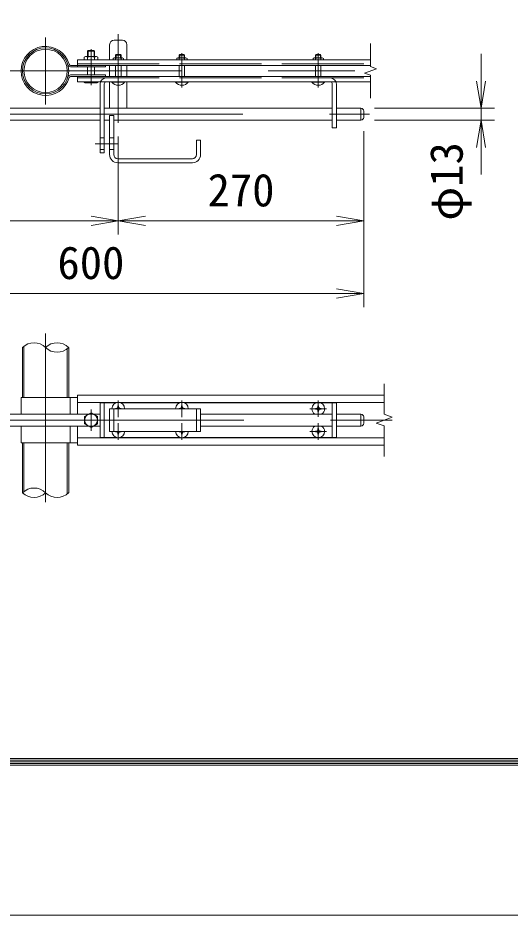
# Model space of a CAD drawing. Units: millimetres, scale not verified, with parts at other scales. Extents: x -6300 to 6300, y -4455 to 4455.
# Drawn here: x -2847 to -1764, y -4455 to -2479 of the extents above; entities that cross this region are included whole.
import ezdxf
from ezdxf.enums import TextEntityAlignment as Align

# ---------------------------------------------------------------- set-up
doc = ezdxf.new("R2010")
doc.units = ezdxf.units.MM
doc.header["$LTSCALE"] = 30
doc.linetypes.add('DASHED', pattern=[7.5, 6, -1.5])
doc.linetypes.add('USER1', pattern=[50.8, 31.75, -6.35, 6.35, -6.35])
for name, color, linetype, lineweight in [('0-1_D-TTL', 7, 'Continuous', 9), ('0-3_D-BMK', 2, 'USER1', 13), ('0-4_D-STR1', 1, 'Continuous', 18), ('0-5_D-STR3', 3, 'Continuous', 13), ('0-6_D-STR-DIM', 7, 'Continuous', 9), ('0-7_0', 7, 'Continuous', 9)]:
    doc.layers.add(name, color=color, linetype=linetype, lineweight=lineweight)
doc.styles.add('ＭＳ ゴシック', font='')
doc.styles.get('ＭＳ ゴシック').set_extended_font_data('MS Gothic')

# ---------------------------------------------------------------- blocks, each defined once
blk = doc.blocks.new('_Open')
at = {"layer": '0-7_0'}
blk.add_line((-30, 5), (0, 0), dxfattribs=at)
blk.add_lwpolyline([(-30, -5), (0, 0), (-30, 0)], dxfattribs=at)

msp = doc.modelspace()

# ---------------------------------------------------------------- linework, layer by layer
at = {"layer": '0-1_D-TTL', "color": 2, "lineweight": 18}
msp.add_lwpolyline([(-6300.14, 4455), (6299.86, 4455), (6299.86, -4455), (-6300.14, -4455)], close=True, dxfattribs=at)
at = {"layer": '0-1_D-TTL'}
for points in [[(-5895.14, 4125), (5894.86, 4125), (5894.86, -4125), (-5895.14, -4125)], [(-5891.39, 4121.25), (5891.11, 4121.25), (5891.11, -4121.25), (-5891.39, -4121.25)], [(-5887.64, 4117.5), (5887.36, 4117.5), (5887.36, -4117.5), (-5887.64, -4117.5)], [(-5883.89, 4113.75), (5883.61, 4113.75), (5883.61, -4113.75), (-5883.89, -4113.75)], [(-5880.14, 4110), (5879.86, 4110), (5879.86, -4110), (-5880.14, -4110)]]:
    msp.add_lwpolyline(points, close=True, dxfattribs=at)
at = {"layer": '0-3_D-BMK'}
for p, q in [((-2785.97, -2522.37), (-2785.97, -2669.6)), ((-2625.97, -2515.35), (-2625.97, -2710.38)), ((-2685.97, -2548.46), (-2685.97, -2627.16)), ((-2485.97, -2556.61), (-2485.97, -2632.73)), ((-2185.97, -2556.61), (-2185.97, -2632.73)), ((-3439.27, -2595.98), (-2050.78, -2595.98)), ((-3304.03, -2691.38), (-2072.88, -2691.38)), ((-2676.83, -2756.38), (-2626.54, -2756.38)), ((-2785.97, -3174.44), (-2785.97, -3545.6)), ((-2625.97, -3358.24), (-2625.97, -3321.98)), ((-2485.97, -3358.24), (-2485.97, -3321.98)), ((-2185.97, -3358.15), (-2185.97, -3321.89)), ((-2685.97, -3341.45), (-2685.97, -3388.6)), ((-2204.19, -3340.02), (-2167.93, -3340.02)), ((-3302.21, -3365.02), (-2023.31, -3365.02)), ((-2625.97, -3408.24), (-2625.97, -3371.98)), ((-2485.97, -3408.24), (-2485.97, -3371.98)), ((-2185.97, -3408.15), (-2185.97, -3371.89)), ((-2204.19, -3390.02), (-2167.93, -3390.02))]:
    msp.add_line(p, q, dxfattribs=at)
at = {"layer": '0-4_D-STR1'}
for p, q in [((-2836.77, -3205.02), (-2836.77, -3315.02)), ((-2735.17, -3205.02), (-2735.17, -3315.02)), ((-2836.77, -3415.02), (-2836.77, -3525.02)), ((-2836.77, -3415.02), (-2836.77, -3525.02)), ((-2735.17, -3415.02), (-2735.17, -3525.02))]:
    msp.add_line(p, q, dxfattribs=at)
at = {"layer": '0-4_D-STR1', "linetype": 'DASHED'}
for p, q in [((-2833.57, -3202.2), (-2833.57, -3315.02)), ((-2738.37, -3207.85), (-2738.37, -3315.02)), ((-2833.57, -3415.02), (-2833.57, -3522.2)), ((-2738.37, -3415.02), (-2738.37, -3527.85))]:
    msp.add_line(p, q, dxfattribs=at)
at = {"layer": '0-4_D-STR1'}
for radius in [50.8, 47.6]:
    msp.add_circle((-2785.97, -2595.98), radius, dxfattribs=at)
at = {"layer": '0-5_D-STR3'}
for p, q in [((-2634.97, -2528.38), (-2616.97, -2528.38)), ((-2644.97, -2538.38), (-2644.97, -2571.78)), ((-2606.97, -2538.38), (-2606.97, -2571.78)), ((-2700.97, -2565.98), (-2700.97, -2571.78)), ((-2697.81, -2564.38), (-2674.13, -2564.38)), ((-2692.62, -2551.38), (-2693.97, -2552.74)), ((-2693.97, -2564.38), (-2693.97, -2552.74)), ((-2693.97, -2552.74), (-2677.97, -2552.74)), ((-2693.97, -2571.78), (-2693.97, -2565.98)), ((-2692.62, -2551.38), (-2679.33, -2551.38)), ((-2692.62, -2564.38), (-2692.62, -2551.38)), ((-2679.33, -2564.38), (-2679.33, -2551.38)), ((-2677.97, -2552.74), (-2679.33, -2551.38)), ((-2677.97, -2564.38), (-2677.97, -2552.74)), ((-2677.97, -2571.78), (-2677.97, -2565.98)), ((-2670.97, -2565.98), (-2670.97, -2571.78)), ((-2630.89, -2560.18), (-2631.97, -2561.27)), ((-2631.97, -2567.38), (-2631.97, -2561.27)), ((-2631.97, -2561.27), (-2619.97, -2561.27)), ((-2630.89, -2567.38), (-2630.89, -2560.18)), ((-2630.89, -2560.18), (-2621.05, -2560.18)), ((-2630.89, -2560.18), (-2621.05, -2560.18)), ((-2621.05, -2567.38), (-2621.05, -2560.18)), ((-2621.05, -2560.18), (-2619.97, -2561.27)), ((-2619.97, -2567.38), (-2619.97, -2561.27)), ((-2490.89, -2560.18), (-2491.97, -2561.27)), ((-2491.97, -2561.27), (-2479.97, -2561.27)), ((-2491.97, -2567.38), (-2491.97, -2561.27)), ((-2490.89, -2560.18), (-2481.05, -2560.18)), ((-2490.89, -2567.38), (-2490.89, -2560.18)), ((-2481.05, -2567.38), (-2481.05, -2560.18)), ((-2479.97, -2567.38), (-2479.97, -2561.27)), ((-2190.89, -2560.18), (-2191.97, -2561.27)), ((-2190.89, -2567.38), (-2190.89, -2560.18)), ((-2190.89, -2560.18), (-2181.05, -2560.18)), ((-2190.89, -2560.18), (-2181.05, -2560.18)), ((-2181.05, -2567.38), (-2181.05, -2560.18)), ((-2181.05, -2560.18), (-2179.97, -2561.27)), ((-2179.97, -2567.38), (-2179.97, -2561.27)), ((-2730.88, -2583.78), (-2070.85, -2583.78)), ((-2730.88, -2586.98), (-2653.97, -2586.98)), ((-2715.97, -2571.78), (-2715.97, -2586.98)), ((-2715.97, -2571.78), (-2070.85, -2571.78)), ((-2693.97, -2604.98), (-2693.97, -2586.98)), ((-2677.97, -2604.98), (-2677.97, -2586.98)), ((-2653.97, -2583.78), (-2653.97, -2586.98)), ((-2644.97, -2583.78), (-2644.97, -2608.18)), ((-2637.47, -2568.58), (-2637.47, -2571.78)), ((-2631.97, -2571.78), (-2631.97, -2568.58)), ((-2631.97, -2608.18), (-2631.97, -2583.78)), ((-2619.97, -2571.78), (-2619.97, -2568.58)), ((-2619.97, -2608.18), (-2619.97, -2583.78)), ((-2614.47, -2568.58), (-2614.47, -2571.78)), ((-2606.97, -2583.78), (-2606.97, -2608.18)), ((-2497.47, -2568.58), (-2497.47, -2571.78)), ((-2491.97, -2571.78), (-2491.97, -2568.58)), ((-2491.97, -2608.18), (-2491.97, -2583.78)), ((-2479.97, -2571.78), (-2479.97, -2568.58)), ((-2479.97, -2608.18), (-2479.97, -2583.78)), ((-2474.47, -2568.58), (-2474.47, -2571.78)), ((-2197.47, -2568.58), (-2197.47, -2571.78)), ((-2191.97, -2571.78), (-2191.97, -2568.58)), ((-2191.97, -2608.18), (-2191.97, -2583.78)), ((-2179.97, -2571.78), (-2179.97, -2568.58)), ((-2179.97, -2608.18), (-2179.97, -2583.78)), ((-2174.47, -2568.58), (-2174.47, -2571.78)), ((-2730.88, -2604.98), (-2653.97, -2604.98)), ((-2653.97, -2604.98), (-2653.97, -2608.18)), ((-2730.88, -2608.18), (-2070.85, -2608.18)), ((-2715.97, -2608.18), (-2715.97, -2620.18)), ((-2715.97, -2620.18), (-2070.85, -2620.18)), ((-2700.97, -2620.18), (-2700.97, -2621.18)), ((-2674.33, -2622.38), (-2697.53, -2622.38)), ((-2693.97, -2620.18), (-2693.97, -2621.18)), ((-2677.97, -2620.18), (-2677.97, -2621.18)), ((-2670.97, -2620.18), (-2670.97, -2621.18)), ((-2656.97, -2624.68), (-2656.97, -2776.38)), ((-2644.97, -2620.18), (-2644.97, -2678.38)), ((-2639.97, -2620.18), (-2611.97, -2620.18)), ((-2639.97, -2621.01), (-2639.97, -2620.18)), ((-2639.97, -2621.01), (-2611.97, -2621.01)), ((-2611.97, -2621.01), (-2611.97, -2620.18)), ((-2606.97, -2620.18), (-2606.97, -2678.38)), ((-2499.97, -2620.18), (-2471.97, -2620.18)), ((-2499.97, -2621.01), (-2499.97, -2620.18)), ((-2499.97, -2621.01), (-2471.97, -2621.01)), ((-2471.97, -2621.01), (-2471.97, -2620.18)), ((-2199.97, -2620.18), (-2171.97, -2620.18)), ((-2199.97, -2621.01), (-2199.97, -2620.18)), ((-2199.97, -2621.01), (-2171.97, -2621.01)), ((-2171.97, -2621.01), (-2171.97, -2620.18)), ((-2154.97, -2624.68), (-2154.97, -2721.38)), ((-2145.97, -2624.88), (-2145.97, -2721.38)), ((-3027.57, -2678.38), (-2665.97, -2678.38)), ((-2656.97, -2678.38), (-2154.97, -2678.38)), ((-2145.97, -2678.38), (-2091.97, -2678.38)), ((-2091.97, -2678.38), (-2091.97, -2704.38)), ((-2085.97, -2684.38), (-2085.97, -2698.38)), ((-3027.57, -2704.38), (-2665.97, -2704.38)), ((-2656.97, -2704.38), (-2644.97, -2704.38)), ((-2644.97, -2694.38), (-2644.97, -2780.38)), ((-2644.97, -2694.38), (-2635.97, -2694.38)), ((-2635.97, -2694.38), (-2635.97, -2780.38)), ((-2635.97, -2704.38), (-2154.97, -2704.38)), ((-2145.97, -2704.38), (-2091.97, -2704.38)), ((-2154.97, -2721.38), (-2145.97, -2721.38)), ((-2665.97, -2743.38), (-2656.97, -2743.38)), ((-2644.97, -2743.38), (-2635.97, -2743.38)), ((-2453.97, -2748.38), (-2453.97, -2780.38)), ((-2453.97, -2748.38), (-2444.97, -2748.38)), ((-2444.97, -2748.38), (-2444.97, -2780.38)), ((-2665.97, -2769.38), (-2656.97, -2769.38)), ((-2644.97, -2769.38), (-2635.97, -2769.38)), ((-2626.97, -2789.38), (-2462.97, -2789.38)), ((-2626.97, -2798.38), (-2462.97, -2798.38)), ((-2839.97, -3315.02), (-2715.97, -3315.02)), ((-2839.97, -3315.02), (-2839.97, -3352.02)), ((-2731.97, -3315.02), (-2731.97, -3352.02)), ((-2715.97, -3310.02), (-2715.97, -3352.02)), ((-2715.97, -3310.02), (-2040.85, -3310.02)), ((-2715.97, -3326.02), (-2040.85, -3326.02)), ((-2665.97, -3327.02), (-2665.97, -3403.02)), ((-2665.97, -3327.02), (-2631.17, -3327.02)), ((-2656.97, -3327.02), (-2656.97, -3403.02)), ((-2626.76, -3333.72), (-2626.81, -3336.32)), ((-2626.76, -3333.72), (-2625.18, -3333.72)), ((-2625.18, -3333.72), (-2625.14, -3336.32)), ((-2620.78, -3327.02), (-2491.17, -3327.02)), ((-2486.76, -3333.72), (-2486.81, -3336.32)), ((-2486.76, -3333.72), (-2485.18, -3333.72)), ((-2485.18, -3333.72), (-2485.14, -3336.32)), ((-2480.78, -3327.02), (-2145.97, -3327.02)), ((-2186.76, -3333.72), (-2186.81, -3336.32)), ((-2185.18, -3333.72), (-2186.76, -3333.72)), ((-2185.18, -3333.72), (-2185.14, -3336.32)), ((-2154.97, -3327.02), (-2154.97, -3403.02)), ((-2145.97, -3327.02), (-2145.97, -3403.02)), ((-2922.17, -3352.02), (-2665.97, -3352.02)), ((-2644.97, -3340.02), (-2644.97, -3390.02)), ((-2644.97, -3340.02), (-2444.97, -3340.02)), ((-2629.68, -3339.19), (-2632.27, -3339.23)), ((-2632.27, -3339.23), (-2632.27, -3340.02)), ((-2489.68, -3339.19), (-2492.27, -3339.23)), ((-2492.27, -3339.23), (-2492.27, -3340.02)), ((-2482.27, -3339.19), (-2479.67, -3339.23)), ((-2479.67, -3339.23), (-2479.67, -3340.02)), ((-2444.97, -3340.02), (-2444.97, -3390.02)), ((-2444.97, -3352.02), (-2154.97, -3352.02)), ((-2189.68, -3339.19), (-2192.27, -3339.23)), ((-2192.27, -3339.23), (-2192.27, -3340.02)), ((-2186.76, -3346.32), (-2186.81, -3343.73)), ((-2185.18, -3346.32), (-2186.76, -3346.32)), ((-2185.18, -3346.32), (-2185.14, -3343.73)), ((-2182.27, -3340.86), (-2179.67, -3340.81)), ((-2179.67, -3340.81), (-2179.67, -3340.02)), ((-2145.97, -3352.02), (-2091.97, -3352.02)), ((-2091.97, -3352.02), (-2091.97, -3378.02)), ((-2085.97, -3358.02), (-2085.97, -3372.02)), ((-2922.17, -3378.02), (-2665.97, -3378.02)), ((-2839.97, -3378.02), (-2839.97, -3415.02)), ((-2731.97, -3378.02), (-2731.97, -3415.02)), ((-2715.97, -3378.02), (-2715.97, -3420.02)), ((-2444.97, -3378.02), (-2154.97, -3378.02)), ((-2145.97, -3378.02), (-2091.97, -3378.02)), ((-2644.97, -3390.02), (-2444.97, -3390.02)), ((-2632.27, -3390.81), (-2632.27, -3390.02)), ((-2629.68, -3390.86), (-2632.27, -3390.81)), ((-2626.76, -3396.32), (-2626.81, -3393.73)), ((-2626.76, -3396.32), (-2625.18, -3396.32)), ((-2625.18, -3396.32), (-2625.14, -3393.73)), ((-2622.27, -3390.86), (-2619.67, -3390.81)), ((-2619.67, -3390.81), (-2619.67, -3390.02)), ((-2492.27, -3390.81), (-2492.27, -3390.02)), ((-2489.68, -3390.86), (-2492.27, -3390.81)), ((-2486.76, -3396.32), (-2486.81, -3393.73)), ((-2486.76, -3396.32), (-2485.18, -3396.32)), ((-2485.18, -3396.32), (-2485.14, -3393.73)), ((-2482.27, -3390.86), (-2479.67, -3390.81)), ((-2479.67, -3390.81), (-2479.67, -3390.02)), ((-2189.68, -3389.19), (-2192.27, -3389.23)), ((-2192.27, -3389.23), (-2192.27, -3390.02)), ((-2186.76, -3383.72), (-2186.81, -3386.32)), ((-2186.76, -3396.32), (-2186.81, -3393.73)), ((-2185.18, -3383.72), (-2186.76, -3383.72)), ((-2185.18, -3396.32), (-2186.76, -3396.32)), ((-2185.18, -3383.72), (-2185.14, -3386.32)), ((-2185.18, -3396.32), (-2185.14, -3393.73)), ((-2182.27, -3389.19), (-2179.67, -3389.23)), ((-2182.27, -3390.86), (-2179.67, -3390.81)), ((-2179.67, -3389.23), (-2179.67, -3390.02)), ((-2179.67, -3390.81), (-2179.67, -3390.02)), ((-2839.97, -3415.02), (-2715.97, -3415.02)), ((-2715.97, -3404.02), (-2040.85, -3404.02)), ((-2665.97, -3403.02), (-2631.17, -3403.02)), ((-2620.78, -3403.02), (-2491.17, -3403.02)), ((-2480.78, -3403.02), (-2145.97, -3403.02)), ((-2715.97, -3420.02), (-2040.85, -3420.02))]:
    msp.add_line(p, q, dxfattribs=at)
at = {"layer": '0-5_D-STR3', "linetype": 'DASHED'}
for p, q in [((-2634.76, -2567.38), (-2617.04, -2567.38)), ((-2494.76, -2567.38), (-2477.04, -2567.38)), ((-2194.76, -2567.38), (-2177.04, -2567.38)), ((-2715.97, -2580.58), (-2070.85, -2580.58)), ((-2715.97, -2611.38), (-2070.85, -2611.38)), ((-2635.97, -3340.02), (-2635.97, -3390.02)), ((-2453.97, -3340.02), (-2453.97, -3390.02))]:
    msp.add_line(p, q, dxfattribs=at)
at = {"layer": '0-5_D-STR3'}
for points in [[(-2490.89, -2560.18), (-2481.05, -2560.18), (-2479.97, -2561.27)], [(-2191.97, -2567.38), (-2191.97, -2561.27), (-2179.97, -2561.27)], [(-2665.97, -2624.88), (-2665.97, -2776.38), (-2656.97, -2776.38)], [(-2622.27, -3339.19), (-2619.67, -3339.23), (-2619.67, -3340.02)], [(-2189.68, -3340.86), (-2192.27, -3340.81), (-2192.27, -3340.02)], [(-2182.27, -3339.19), (-2179.67, -3339.23), (-2179.67, -3340.02)], [(-2189.68, -3390.86), (-2192.27, -3390.81), (-2192.27, -3390.02)]]:
    msp.add_lwpolyline(points, dxfattribs=at)
at = {"layer": '0-5_D-STR3', "color": 4, "linetype": 'DASHED'}
msp.add_lwpolyline([(-2685.97, -3348.82), (-2700, -3356.92), (-2700, -3373.12), (-2685.97, -3381.22), (-2671.94, -3373.12), (-2671.94, -3356.92)], close=True, dxfattribs=at)
at = {"layer": '0-5_D-STR3', "color": 4, "linetype": 'DASHED', "lineweight": 9}
msp.add_circle((-2685.97, -3365.02), 14.07, dxfattribs=at)
at = {"layer": '0-5_D-STR3'}
for centre, radius, start, end in [((-2634.97, -2538.38), 10, 90, 180), ((-2616.97, -2538.38), 10, 0, 90), ((-2785.97, -2595.98), 54, 15.6185, 344.3815), ((-2697.47, -2568.98), 4.6, 40.52088, 139.47912), ((-2685.97, -2585.18), 20.8, 67.38014, 112.61986), ((-2674.47, -2568.98), 4.6, 40.52088, 139.47912), ((-2634.72, -2571.13), 3.75, 42.84372, 137.15628), ((-2625.97, -2582.98), 15.6, 67.38014, 112.61986), ((-2617.22, -2571.12), 3.74, 42.69541, 137.30459), ((-2494.72, -2571.13), 3.75, 42.84372, 137.15628), ((-2485.97, -2582.98), 15.6, 67.38014, 112.61986), ((-2477.22, -2571.12), 3.74, 42.69541, 137.30459), ((-2194.72, -2571.13), 3.75, 42.84372, 137.15628), ((-2185.97, -2582.98), 15.6, 67.38014, 112.61986), ((-2177.22, -2571.12), 3.74, 42.69541, 137.30459), ((-2730.88, -2580.58), 6.4, 195.6185, 270), ((-2730.88, -2580.58), 3.2, 195.6185, 270), ((-2730.88, -2611.38), 6.4, 90, 164.3815), ((-2730.88, -2611.38), 3.2, 90, 164.3815), ((-2697.47, -2616.68), 5.7, 232.14171, 307.85829), ((-2685.97, -2595.12), 27.27, 252.93847, 287.06153), ((-2674.47, -2616.69), 5.7, 232.09851, 307.90149), ((-2652.47, -2624.88), 13.5, 90, 180), ((-2652.47, -2624.68), 4.5, 90, 180), ((-2625.97, -2609.38), 18.2, 219.71514, 320.28486), ((-2485.97, -2609.38), 18.2, 219.71514, 320.28486), ((-2185.97, -2609.38), 18.2, 219.71514, 320.28486), ((-2159.47, -2624.88), 13.5, 0, 90), ((-2159.47, -2624.68), 4.5, 0, 90), ((-2091.97, -2684.38), 6, 0, 90), ((-2091.97, -2698.38), 6, 270, 0), ((-2626.97, -2780.38), 18, 180, 270), ((-2626.97, -2780.38), 9, 180, 270), ((-2462.97, -2780.38), 9, 270, 0), ((-2462.97, -2780.38), 18, 270, 0), ((-2625.97, -3340.02), 14, 0, 180), ((-2629.78, -3336.21), 2.98, 270, 0), ((-2622.16, -3336.21), 2.98, 180, 270), ((-2485.97, -3340.02), 14, 0, 180), ((-2489.78, -3336.21), 2.98, 270, 0), ((-2482.16, -3336.21), 2.98, 180, 270), ((-2185.97, -3340.02), 14, 0, 180), ((-2189.78, -3336.21), 2.98, 270, 0), ((-2182.16, -3336.21), 2.98, 180, 270), ((-2185.97, -3340.02), 14, 180, 238.99728), ((-2189.78, -3343.83), 2.98, 0, 90), ((-2182.16, -3343.83), 2.98, 90, 180), ((-2185.97, -3340.02), 14, 301.00272, 0), ((-2091.97, -3358.02), 6, 0, 90), ((-2185.97, -3390.02), 14, 121.00272, 180), ((-2185.97, -3390.02), 14, 0, 58.99728), ((-2091.97, -3372.02), 6, 270, 0), ((-2625.97, -3390.02), 14, 180, 0), ((-2629.78, -3393.83), 2.98, 0, 90), ((-2622.16, -3393.83), 2.98, 90, 180), ((-2485.97, -3390.02), 14, 180, 0), ((-2489.78, -3393.83), 2.98, 0, 90), ((-2482.16, -3393.83), 2.98, 90, 180), ((-2185.97, -3390.02), 14, 180, 0), ((-2189.78, -3386.21), 2.98, 270, 0), ((-2189.78, -3393.83), 2.98, 0, 90), ((-2182.16, -3386.21), 2.98, 180, 270), ((-2182.16, -3393.83), 2.98, 90, 180)]:
    msp.add_arc(centre, radius, start, end, dxfattribs=at)
at = {"layer": '0-6_D-STR-DIM'}
for p, q in [((-2070.85, -2586.36), (-2070.85, -2535.98)), ((-1827.74, -2618.38), (-1827.74, -2558.38)), ((-2057.64, -2591.17), (-2070.85, -2586.36)), ((-2084.07, -2600.79), (-2057.64, -2591.17)), ((-2070.85, -2605.6), (-2084.07, -2600.79)), ((-2070.85, -2655.98), (-2070.85, -2605.6)), ((-2061.97, -2678.38), (-1797.74, -2678.38)), ((-1827.74, -2678.38), (-1827.74, -2704.38)), ((-2061.97, -2704.38), (-1797.74, -2704.38)), ((-2625.97, -2740.38), (-2625.97, -2956.12)), ((-2625.97, -2740.38), (-2625.97, -2956.12)), ((-2085.97, -2728.38), (-2085.97, -2956.12)), ((-2085.97, -2728.38), (-2085.97, -3116.15)), ((-1827.74, -2764.38), (-1827.74, -2824.38)), ((-3225.97, -2926.12), (-2685.97, -2926.12)), ((-2565.97, -2926.12), (-2145.97, -2926.12)), ((-3225.97, -3086.15), (-2145.97, -3086.15)), ((-2040.85, -3352.2), (-2040.85, -3285.02)), ((-2058.47, -3371.44), (-2023.24, -3358.61)), ((-2023.24, -3358.61), (-2040.85, -3352.2)), ((-2040.85, -3377.85), (-2058.47, -3371.44)), ((-2040.85, -3445.02), (-2040.85, -3377.85))]:
    msp.add_line(p, q, dxfattribs=at)
for centre, start, end in [((-2811.37, -3230.59), 45.18146, 134.81854), ((-2760.57, -3230.59), 45.18146, 134.81854), ((-2760.57, -3179.46), 225.18146, 314.81854), ((-2811.37, -3550.59), 45.18146, 134.81854), ((-2811.37, -3499.46), 225.18146, 314.81854), ((-2760.57, -3499.46), 225.18146, 314.81854)]:
    msp.add_arc(centre, 36.03, start, end, dxfattribs=at)

# ---------------------------------------------------------------- block references
at = {"layer": '0-6_D-STR-DIM', "xscale": 2, "yscale": 2}
for p, rotation in [((-1827.74, -2678.38), 270), ((-1827.74, -2704.38), 90), ((-2625.97, -2926.12), 180)]:
    msp.add_blockref('_Open', p, dxfattribs=dict(at, rotation=rotation))
for p in [(-2625.97, -2926.12), (-2085.97, -2926.12), (-2085.97, -3086.15)]:
    msp.add_blockref('_Open', p, dxfattribs=at)

# ---------------------------------------------------------------- texts
at = {"layer": '0-6_D-STR-DIM', "style": 'ＭＳ ゴシック'}
msp.add_text('φ13', height=72.14, rotation=90, dxfattribs=at).set_placement((-1846.29, -2925.72), align=Align.BOTTOM_LEFT)
for s, p in [('270', (-2429.47, -2916)), ('600', (-2759.85, -3076.02))]:
    msp.add_text(s, height=72.14, dxfattribs=at).set_placement(p, align=Align.BOTTOM_LEFT)

doc.saveas('drawing.dxf')
